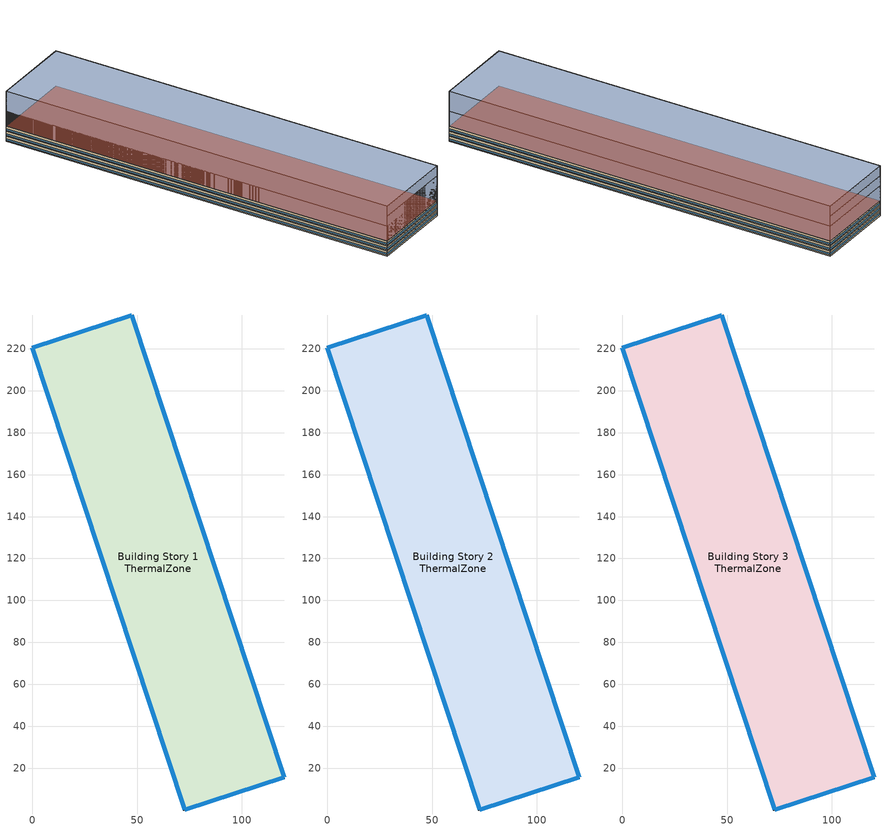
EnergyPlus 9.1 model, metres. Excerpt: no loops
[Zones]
Building Story 1 ThermalZone
 floor ground (Typical Insulated Carpeted 8in Slab Floor): 72.78,0 0,220.61 47.41,236.14 120.19,15.53 z0
 wall outside (Typical Insulated Steel Framed Exterior Wall R-20.41): 0,220.61 72.78,0 120.19,15.53 47.41,236.14 0,220.61 z0:3
 window (U 0.48 SHGC 0.40 Dbl Ref-D Clr 6mm/13mm): 0.01,220.59 72.77,0.02 / 47.38,236.13 0.02,220.62 / 120.18,15.55 47.41,236.11 / 72.8,0.01 120.16,15.52 z0.76:1.66
 roof outside (Typical IEAD Roof R-31.25): 120.19,15.53 47.41,236.14 0,220.61 72.78,0 z3
Building Story 2 ThermalZone
 floor adiabatic (Typical Interior Floor): 72.78,0 0,220.61 47.41,236.14 120.19,15.53 z3
 wall outside (Typical Insulated Steel Framed Exterior Wall R-20.41): 120.19,15.53 47.41,236.14 0,220.61 72.78,0 120.19,15.53 z3:6
 window (U 0.48 SHGC 0.40 Dbl Ref-D Clr 6mm/13mm): 120.18,15.55 47.41,236.11 / 72.8,0.01 120.16,15.52 / 0.01,220.59 72.77,0.02 / 47.38,236.13 0.02,220.62 z3.76:4.66
 ceiling adiabatic (Typical Interior Ceiling): 120.19,15.53 47.41,236.14 0,220.61 72.78,0 z6
Building Story 3 ThermalZone
 floor adiabatic (Typical Insulated Carpeted 8in Slab Floor): 72.78,0 0,220.61 47.41,236.14 120.19,15.53 z6
 wall outside (Typical Insulated Steel Framed Exterior Wall R-20.41): 0,220.61 72.78,0 120.19,15.53 47.41,236.14 0,220.61 z6:9
 window (U 0.48 SHGC 0.40 Dbl Ref-D Clr 6mm/13mm): 0.01,220.59 72.77,0.02 / 47.38,236.13 0.02,220.62 / 120.18,15.55 47.41,236.11 / 72.8,0.01 120.16,15.52 z6.76:7.66
 roof outside (Typical IEAD Roof R-31.25): 120.19,15.53 47.41,236.14 0,220.61 72.78,0 z9
shading: 120.19,15.53 47.41,236.14 / 47.41,236.14 0,220.61 / 0,220.61 72.78,0 / 72.78,0 120.19,15.53 z0:3; 120.19,15.53 47.41,236.14 / 47.41,236.14 0,220.61 / 0,220.61 72.78,0 / 72.78,0 120.19,15.53 z0:18; 120.19,15.53 47.41,236.14 / 47.41,236.14 0,220.61 / 0,220.61 72.78,0 / 72.78,0 120.19,15.53 z0:30; 72.78,0 120.19,15.53 / 120.19,15.53 47.41,236.14 / 47.41,236.14 0,220.61 / 0,220.61 72.78,0 z0:9; 120.19,15.53 47.41,236.14 / 47.41,236.14 0,220.61 / 0,220.61 72.78,0 / 72.78,0 120.19,15.53 z0:24; 72.78,0 0,220.61 47.41,236.14 120.19,15.53 z0; 120.19,15.53 47.41,236.14 0,220.61 72.78,0 z3; 120.19,15.53 47.41,236.14 0,220.61 72.78,0 z18; 72.78,0 0,220.61 47.41,236.14 120.19,15.53 z0; 120.19,15.53 47.41,236.14 0,220.61 72.78,0 z30; 72.78,0 0,220.61 47.41,236.14 120.19,15.53 z0; 120.19,15.53 47.41,236.14 0,220.61 72.78,0 z9; 72.78,0 0,220.61 47.41,236.14 120.19,15.53 z0; 72.78,0 0,220.61 47.41,236.14 120.19,15.53 z0; 120.19,15.53 47.41,236.14 0,220.61 72.78,0 z24
[Building]
Mall 1: Terrain=City
[Site:Location]
Buffalo Niagara Intl Ap_NY_USA: Latitude {deg}=42.817; Longitude {deg}=-78.8492; Time Zone {hr}=-5; Elevation {m}=215
[Site:GroundTemperature:BuildingSurface]
19.527, 19.502, 19.536, 19.598, 20.002, 21.64, 22.225, 22.375, 21.449, 20.121, 19.802, 19.633
[Site:WaterMainsTemperature]
Calculation Method=Correlation; Annual Average Outdoor Air Temperature {C}=8.96667; Maximum Difference In Monthly Average Outdoor Air Temperatures {deltaC}=26.2
[SizingPeriod:DesignDay] Day of Month=21; Dry-Bulb Temperature Range Modifier Type=DefaultMultipliers; Humidity Condition Type=Wetbulb; Barometric Pressure {Pa}=98769; Rain Indicator=No; Snow Indicator=No; Daylight Saving Time Indicator=No
Name | Month | Day Type | Maximum Dry-Bulb Temperature {C} | Daily Dry-Bulb Temperature Range {deltaC} | Wetbulb or DewPoint at Maximum Dry-Bulb {C} | Wind Speed {m/s} | Wind Direction {deg} | Solar Model Indicator | ASHRAE Clear Sky Optical Depth for Beam Irradiance (taub) | ASHRAE Clear Sky Optical Depth for Diffuse Irradiance (taud) | Sky Clearness
Buffalo Niagara Intl Ap Ann Clg .4% Condns DB=>MWB 1 | 7 | SummerDesignDay | 30.3 | 9.3 | 21.8 | 5.7 | 240 | ASHRAETau | 0.462 | 2.001
Buffalo Niagara Intl Ap Ann Clg .4% Condns WB=>MDB 1 | 7 | SummerDesignDay | 27.8 | 9.3 | 23.8 | 5.7 | 240 | ASHRAETau | 0.462 | 2.001
Buffalo Niagara Intl Ap Ann Htg 99.6% Condns DB 1 | 1 | WinterDesignDay | -16.3 | 0 | -16.3 | 5.1 | 270 | ASHRAEClearSky |  |  | 0
[Material] Thermal Absorptance=0.9
Name | Roughness | Thickness {m} | Conductivity {W/m-K} | Density {kg/m3} | Specific Heat {J/kg-K} | Solar Absorptance | Visible Absorptance
100mm Normalweight concrete floor | MediumRough | 0.1016 | 2.31045 | 2322 | 832.557 | 0 | 0
25mm Stucco | Smooth | 0.0254 | 0.72 | 1856 | 840 | 0.7 | 0.7
5/8 in. Gypsum Board | MediumSmooth | 0.0159 | 0.16 | 800 | 1090 | 0.7 | 0.7
8 in. Normalweight Concrete Floor | MediumRough | 0.2032 | 2.31 | 2322 | 832 | 0.7 | 0.7
Metal Roof Surface | Smooth | 0.0008 | 45.28 | 7824 | 500 | 0.7 | 0.7
Roof Membrane | VeryRough | 0.0095 | 0.16 | 1121.29 | 1460 | 0.7 | 0.7
Std Wood 6inch 1 | MediumSmooth | 0.15 | 0.12 | 540 | 1210 | 0.7 | 0.7
[Material:NoMass] Roughness=Smooth; Thermal Absorptance=0.9; Solar Absorptance=0.7
Name | Thermal Resistance {m2-K/W} | Visible Absorptance
CP02 CARPET PAD; Typical Carpet Pad | 0.21648 | 0.8
Typical Insulation R-18.23 | 3.21036 | 0.7
Typical Insulation R-30.13 | 5.30668 | 0.7
[WindowMaterial:Gas]
AIR 13MM: Gas Type=Air; Thickness {m}=0.0127
[WindowMaterial:Glazing] Optical Data Type=SpectralAverage; Thickness {m}=0.006; Infrared Transmittance at Normal Incidence=0; Front Side Infrared Hemispherical Emissivity=0.84; Conductivity {W/m-K}=0.9; Dirt Correction Factor for Solar and Visible Transmittance=1; Solar Diffusing=No
Name | Solar Transmittance at Normal Incidence | Front Side Solar Reflectance at Normal Incidence | Back Side Solar Reflectance at Normal Incidence | Visible Transmittance at Normal Incidence | Front Side Visible Reflectance at Normal Incidence | Back Side Visible Reflectance at Normal Incidence | Back Side Infrared Hemispherical Emissivity
CLEAR 6MM | 0.775 | 0.071 | 0.071 | 0.881 | 0.08 | 0.08 | 0.84
REF D CLEAR 6MM | 0.429 | 0.308 | 0.379 | 0.334 | 0.453 | 0.505 | 0.82
[Construction]
InteriorFurnishings 1: Std Wood 6inch 1
Typical IEAD Roof R-31.25: Roof Membrane, Typical Insulation R-30.13, Metal Roof Surface
Typical Insulated Carpeted 8in Slab Floor: 8 in. Normalweight Concrete Floor, Typical Carpet Pad
Typical Insulated Steel Framed Exterior Wall R-20.41: 25mm Stucco, 5/8 in. Gypsum Board, Typical Insulation R-18.23, 5/8 in. Gypsum Board
Typical Interior Ceiling: CP02 CARPET PAD, 100mm Normalweight concrete floor
Typical Interior Floor: 100mm Normalweight concrete floor, CP02 CARPET PAD
U 0.48 SHGC 0.40 Dbl Ref-D Clr 6mm/13mm: REF D CLEAR 6MM, AIR 13MM, CLEAR 6MM
[Zone]
Building Story 1 ThermalZone; Building Story 2 ThermalZone; Building Story 3 ThermalZone
[AvailabilityManager:NightCycle] Applicability Schedule=Always On Discrete; Fan Schedule=Always On Discrete; Control Type=CycleOnAny; Thermostat Tolerance {deltaC}=1; Cycling Run Time Control Type=FixedRunTime; Cycling Run Time {s}=1800
Availability Manager Night Cycle 1; Availability Manager Night Cycle 2; Availability Manager Night Cycle 3
[AvailabilityManager:Scheduled] Schedule=Always On Discrete
1 Zone VAV OA System Availability Manager; 1 Zone VAV 1 OA System Availability Manager; 1 Zone VAV 2 OA System Availability Manager
[InternalMass] Construction=InteriorFurnishings 1
Name | Zone | Surface Area {m2}
Building Story 2 Space StripMall Strip mall - type 1 A  - Story Ground Mass; Building Story 2 Space StripMall Strip mall - type 1 C  - Story Ground Mass | Building Story 2 ThermalZone | 1434.36
Building Story 2 Space StripMall Strip mall - type 1 A end_a - Story Ground Mass; Building Story 2 Space StripMall Strip mall - type 1 C end_a - Story Ground Mass; Building Story 2 Space StripMall Strip mall - type 2 A end_b - Story Ground Mass; Building Story 2 Space StripMall Strip mall - type 2 C end_b - Story Ground Mass | Building Story 2 ThermalZone | 41.7847
Building Story 2 Space StripMall Strip mall - type 1 B  - Story Ground Mass | Building Story 2 ThermalZone | 14022.1
Building Story 2 Space StripMall Strip mall - type 1 B end_a - Story Ground Mass; Building Story 2 Space StripMall Strip mall - type 2 B end_b - Story Ground Mass | Building Story 2 ThermalZone | 408.48
Building Story 2 Space StripMall Strip mall - type 2 A  - Story Ground Mass; Building Story 2 Space StripMall Strip mall - type 2 C  - Story Ground Mass | Building Story 2 ThermalZone | 450.264
Building Story 2 Space StripMall Strip mall - type 2 B  - Story Ground Mass | Building Story 2 ThermalZone | 4401.7
Building Story 1 Space StripMall Strip mall - type 2 A  - Story Mid Mass; Building Story 1 Space StripMall Strip mall - type 2 C  - Story Mid Mass; Building Story 1 Space StripMall Strip mall - type 3 A  - Story Mid Mass; Building Story 1 Space StripMall Strip mall - type 3 C  - Story Mid Mass | Building Story 1 ThermalZone | 942.313
Building Story 1 Space StripMall Strip mall - type 2 A end_b - Story Mid Mass; Building Story 1 Space StripMall Strip mall - type 2 C end_b - Story Mid Mass; Building Story 1 Space StripMall Strip mall - type 3 A end_a - Story Mid Mass; Building Story 1 Space StripMall Strip mall - type 3 C end_a - Story Mid Mass | Building Story 1 ThermalZone | 41.7847
Building Story 1 Space StripMall Strip mall - type 2 B  - Story Mid Mass; Building Story 1 Space StripMall Strip mall - type 3 B  - Story Mid Mass | Building Story 1 ThermalZone | 9211.89
Building Story 1 Space StripMall Strip mall - type 2 B end_b - Story Mid Mass; Building Story 1 Space StripMall Strip mall - type 3 B end_a - Story Mid Mass | Building Story 1 ThermalZone | 408.48
Building Story 3 Space StripMall Strip mall - type 3 A  - Story Top Mass; Building Story 3 Space StripMall Strip mall - type 3 C  - Story Top Mass | Building Story 3 ThermalZone | 1884.63
Building Story 3 Space StripMall Strip mall - type 3 A end_a - Story Top Mass; Building Story 3 Space StripMall Strip mall - type 3 A end_b - Story Top Mass; Building Story 3 Space StripMall Strip mall - type 3 C end_a - Story Top Mass; Building Story 3 Space StripMall Strip mall - type 3 C end_b - Story Top Mass | Building Story 3 ThermalZone | 41.7847
Building Story 3 Space StripMall Strip mall - type 3 B  - Story Top Mass | Building Story 3 ThermalZone | 18423.8
Building Story 3 Space StripMall Strip mall - type 3 B end_a - Story Top Mass; Building Story 3 Space StripMall Strip mall - type 3 B end_b - Story Top Mass | Building Story 3 ThermalZone | 408.48
[Exterior:Lights] Control Option=AstronomicalClock
Name | Schedule | Design Level {W}
Building Facades | Schedule Ruleset 1 | 2649.56
Main Entries | Schedule Ruleset 2 | 17971.6
Other Doors | Schedule Ruleset 2 | 6589.6
Parking Areas and Drives | Schedule Ruleset 2 | 70528.2
[Schedule:Day:Interval]
Schedule Day 29: No, 06:00, 0, 24:00, 1
Schedule Day 30: No, 06:00, 0.7, 24:00, 1
[Schedule:Week:Daily]
Schedule Ruleset 1 Week Rule - Jan1-Dec31: Schedule Day 29, Schedule Day 29, Schedule Day 29, Schedule Day 29, Schedule Day 29, Schedule Day 29, Schedule Day 29, Schedule Day 29, Schedule Day 29, Schedule Day 29, Schedule Day 29, Schedule Day 29
Schedule Ruleset 2 Week Rule - Jan1-Dec31: Schedule Day 30, Schedule Day 30, Schedule Day 30, Schedule Day 30, Schedule Day 30, Schedule Day 30, Schedule Day 30, Schedule Day 30, Schedule Day 30, Schedule Day 30, Schedule Day 30, Schedule Day 30
[Schedule:Year]
Schedule Ruleset 1: Schedule Ruleset 1 Week Rule - Jan1-Dec31, 1, 1, 12, 31
Schedule Ruleset 2: Schedule Ruleset 2 Week Rule - Jan1-Dec31, 1, 1, 12, 31
[Schedule:Constant]
Always On Discrete: Hourly Value=1
